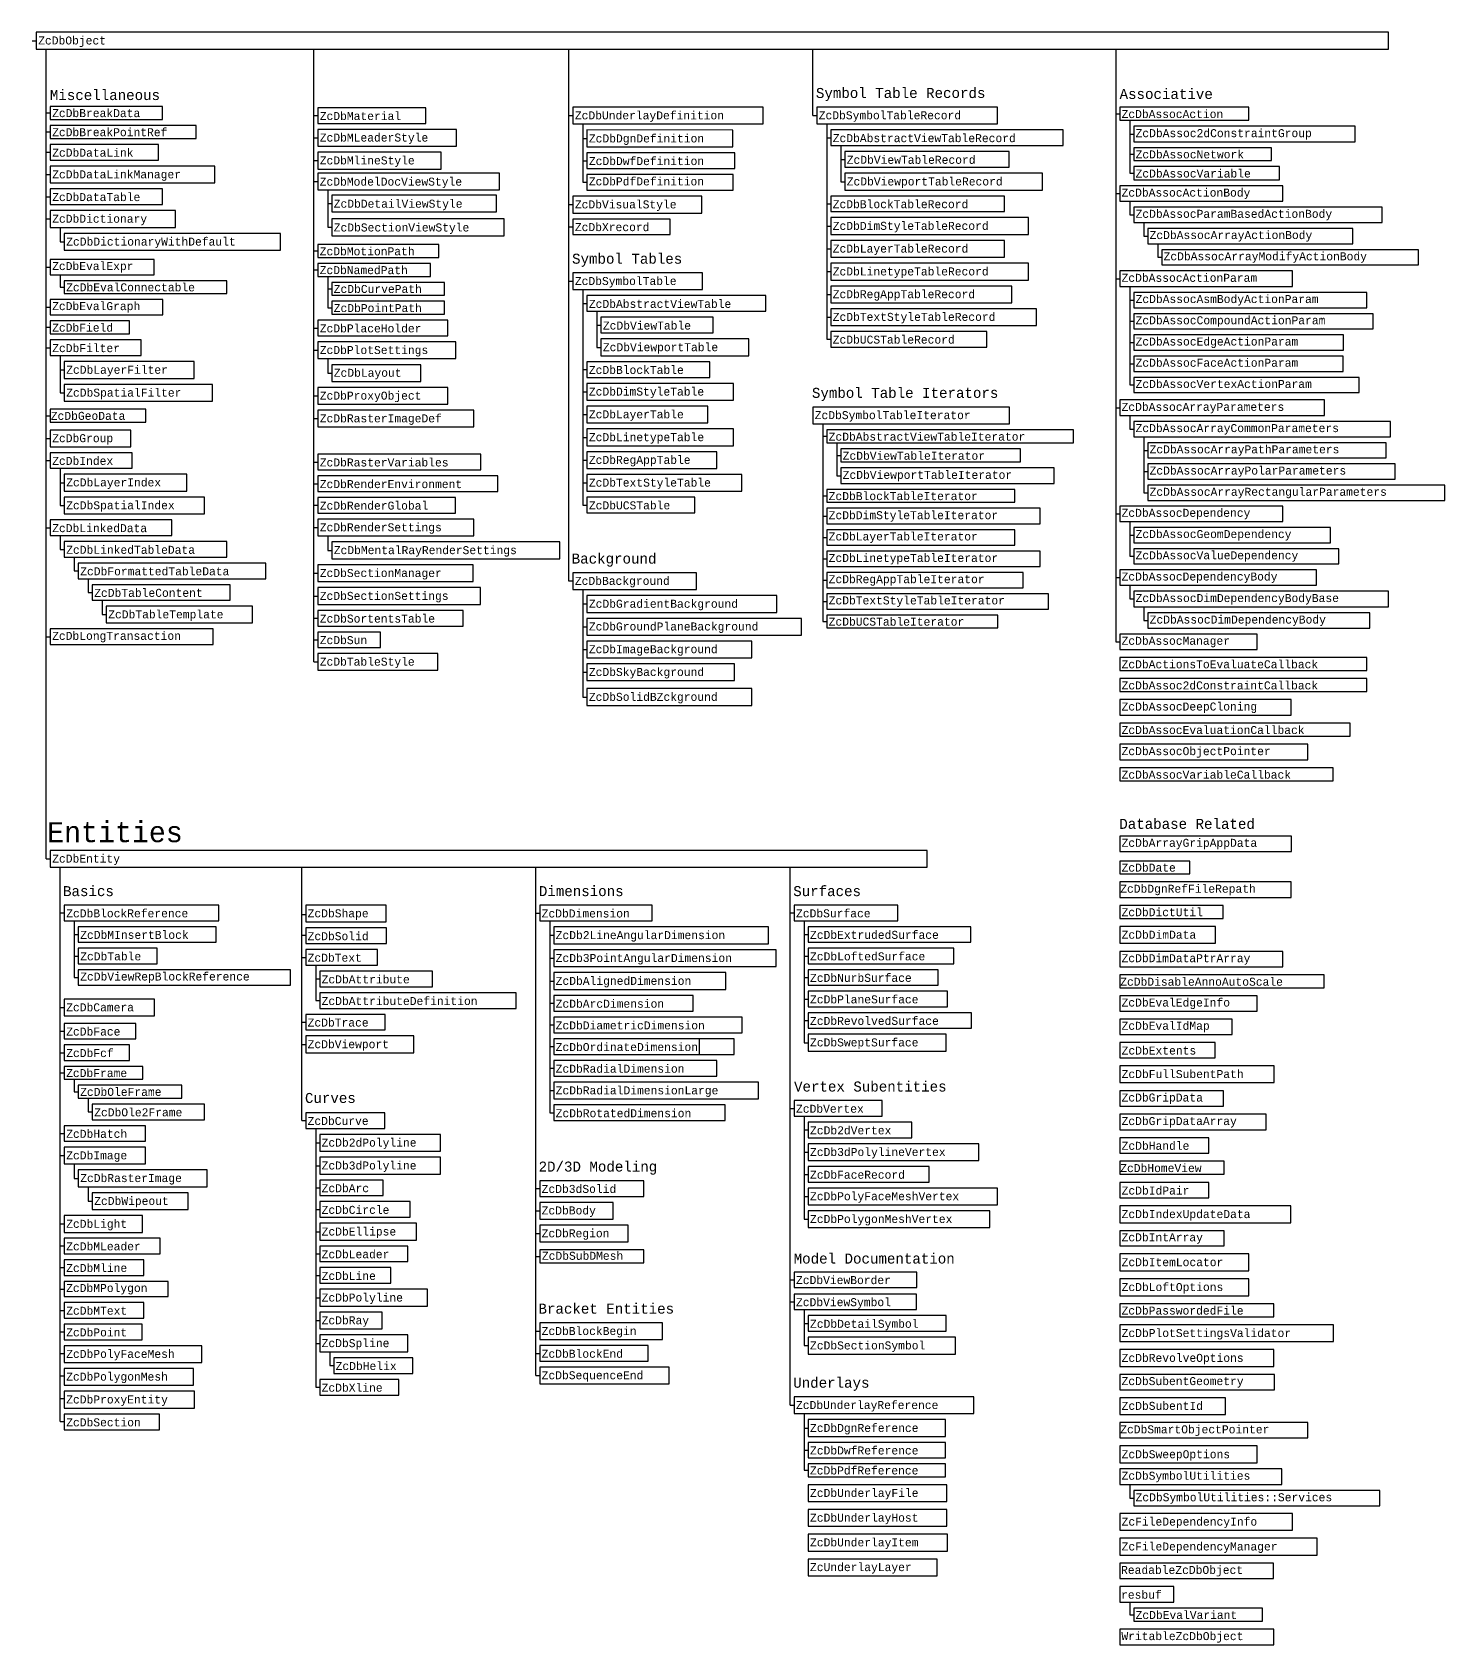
# Model space of a CAD drawing. Header units: millimetres. Extents: x 63 to 561, y 325 to 515.
# Drawn here: x 63.7 to 134.3, y 378.3 to 458.9 of the extents above; entities that cross this region are included whole.
import ezdxf

# ---------------------------------------------------------------- set-up
doc = ezdxf.new("R2010")
doc.units = ezdxf.units.MM
for name, color, linetype in [('Classes Map Frame', 7, 'Continuous'), ('Partial Supported', 2, 'Continuous'), ('Unmanaged classes', 3, 'Continuous'), ('Unmanaged classes with .NET Wrappers', 3, 'Continuous'), ('Unsupported', 252, 'Continuous')]:
    doc.layers.add(name, color=color, linetype=linetype)
doc.styles.add('Categories', font='consola.ttf', dxfattribs={"height": 0.5})
doc.styles.add('Headings', font='consola.ttf', dxfattribs={"height": 1})
doc.styles.get("Standard").update_dxf_attribs({"font": 'consola.ttf'})
doc.styles.add('Unmanaged', font='consola.ttf', dxfattribs={"height": 0.2})

msp = doc.modelspace()

# ---------------------------------------------------------------- linework, layer by layer
at = {"layer": 'Classes Map Frame'}
for p, q in [((63.745, 458.491), (63.945, 458.491)), ((64.445, 417.606), (64.445, 458.07)), ((77.82, 427.446), (77.82, 458.07)), ((90.571, 431.482), (90.571, 458.07)), ((102.759, 454.749), (102.759, 458.07)), ((117.9, 458.07), (117.9, 428.45)), ((64.445, 454.88), (64.645, 454.88)), ((77.82, 454.746), (78.02, 454.746)), ((90.571, 454.749), (90.771, 454.749)), ((102.759, 454.749), (102.959, 454.749)), ((117.9, 454.84), (118.1, 454.84)), ((118.6, 454.512), (118.6, 451.869)), ((64.445, 453.932), (64.645, 453.932)), ((91.271, 454.328), (91.271, 451.414)), ((103.459, 454.332), (103.459, 443.569)), ((118.6, 453.825), (118.8, 453.825)), ((64.445, 452.914), (64.645, 452.914)), ((77.82, 453.637), (78.02, 453.637)), ((91.271, 453.607), (91.471, 453.607)), ((103.459, 453.64), (103.659, 453.64)), ((104.159, 453.249), (104.159, 451.445)), ((77.82, 452.498), (78.02, 452.498)), ((91.271, 452.494), (91.471, 452.494)), ((104.159, 452.558), (104.359, 452.558)), ((118.6, 452.817), (118.8, 452.817)), ((64.445, 451.801), (64.645, 451.801)), ((77.82, 451.456), (78.02, 451.456)), ((91.271, 451.414), (91.471, 451.414)), ((91.271, 451.414), (91.471, 451.414)), ((104.159, 451.445), (104.359, 451.445)), ((118.6, 451.869), (118.8, 451.869)), ((64.445, 450.692), (64.645, 450.692)), ((78.52, 451.035), (78.52, 449.165)), ((117.9, 450.854), (118.1, 450.854)), ((118.6, 450.467), (118.6, 449.786)), ((78.52, 450.353), (78.72, 450.353)), ((90.571, 450.3), (90.771, 450.3)), ((103.459, 450.336), (103.659, 450.336)), ((118.6, 449.786), (118.8, 449.786)), ((64.445, 449.583), (64.645, 449.583)), ((65.145, 449.162), (65.145, 448.441)), ((78.52, 449.165), (78.72, 449.165)), ((90.571, 449.191), (90.771, 449.191)), ((103.459, 449.227), (103.659, 449.227)), ((119.3, 449.406), (119.3, 448.725)), ((65.145, 448.441), (65.345, 448.441)), ((103.459, 448.088), (103.659, 448.088)), ((119.3, 448.725), (119.5, 448.725)), ((120, 448.345), (120, 447.664)), ((77.82, 447.981), (78.02, 447.981)), ((120, 447.664), (120.2, 447.664)), ((64.445, 447.176), (64.645, 447.176)), ((65.145, 446.795), (65.145, 446.175)), ((77.82, 447.033), (78.02, 447.033)), ((78.52, 446.713), (78.52, 445.145)), ((90.571, 446.467), (90.771, 446.467)), ((103.459, 446.949), (103.659, 446.949)), ((117.9, 446.596), (118.1, 446.596)), ((65.145, 446.175), (65.345, 446.175)), ((78.52, 446.093), (78.72, 446.093)), ((91.271, 446.049), (91.271, 435.287)), ((103.459, 445.81), (103.659, 445.81)), ((118.6, 446.208), (118.6, 441.284)), ((64.445, 445.174), (64.645, 445.174)), ((78.52, 445.145), (78.72, 445.145)), ((91.271, 445.358), (91.471, 445.358)), ((91.971, 444.967), (91.971, 443.163)), ((118.6, 445.528), (118.8, 445.528)), ((64.445, 444.166), (64.645, 444.166)), ((77.82, 444.13), (78.02, 444.13)), ((91.971, 444.276), (92.171, 444.276)), ((103.459, 444.674), (103.659, 444.674)), ((118.6, 444.467), (118.8, 444.467)), ((103.459, 443.569), (103.659, 443.569)), ((118.6, 443.406), (118.8, 443.406)), ((64.445, 443.148), (64.645, 443.148)), ((65.145, 442.757), (65.145, 440.893)), ((77.82, 443.021), (78.02, 443.021)), ((78.52, 442.6), (78.52, 441.882)), ((91.971, 443.163), (92.171, 443.163)), ((65.145, 442.035), (65.345, 442.035)), ((78.52, 441.882), (78.72, 441.882)), ((91.271, 442.054), (91.471, 442.054)), ((118.6, 442.345), (118.8, 442.345)), ((65.145, 440.893), (65.345, 440.893)), ((91.271, 440.945), (91.471, 440.945)), ((118.6, 441.284), (118.8, 441.284)), ((77.82, 440.743), (78.02, 440.743)), ((117.9, 440.147), (118.1, 440.147)), ((64.445, 439.751), (64.645, 439.751)), ((77.82, 439.604), (78.02, 439.604)), ((91.271, 439.806), (91.471, 439.806)), ((103.259, 439.346), (103.259, 429.467)), ((118.6, 439.759), (118.6, 439.079)), ((64.445, 438.613), (64.645, 438.613)), ((91.271, 438.667), (91.471, 438.667)), ((103.259, 438.719), (103.459, 438.719)), ((103.959, 438.391), (103.959, 436.749)), ((118.6, 439.079), (118.8, 439.079)), ((119.3, 438.698), (119.3, 435.896)), ((103.959, 437.764), (104.159, 437.764)), ((119.3, 438.018), (119.5, 438.018)), ((64.445, 437.508), (64.645, 437.508)), ((65.145, 437.12), (65.145, 435.263)), ((77.82, 437.434), (78.02, 437.434)), ((91.271, 437.528), (91.471, 437.528)), ((119.3, 436.957), (119.5, 436.957)), ((65.145, 436.402), (65.345, 436.402)), ((77.82, 436.351), (78.02, 436.351)), ((91.271, 436.392), (91.471, 436.392)), ((103.959, 436.749), (104.159, 436.749)), ((65.145, 435.263), (65.345, 435.263)), ((77.82, 435.273), (78.02, 435.273)), ((91.271, 435.287), (91.471, 435.287)), ((103.259, 435.741), (103.459, 435.741)), ((119.3, 435.896), (119.5, 435.896)), ((103.259, 434.733), (103.459, 434.733)), ((117.9, 434.844), (118.1, 434.844)), ((118.6, 434.464), (118.6, 432.722)), ((64.445, 434.151), (64.645, 434.151)), ((65.145, 433.759), (65.145, 433.068)), ((77.82, 434.164), (78.02, 434.164)), ((78.52, 433.742), (78.52, 433.021)), ((103.259, 433.665), (103.459, 433.665)), ((118.6, 433.783), (118.8, 433.783)), ((65.145, 433.068), (65.345, 433.068)), ((78.52, 433.021), (78.72, 433.021)), ((65.845, 432.677), (65.845, 431.989)), ((65.845, 431.989), (66.045, 431.989)), ((103.259, 432.597), (103.459, 432.597)), ((118.6, 432.722), (118.8, 432.722)), ((66.545, 431.602), (66.545, 430.914)), ((77.82, 431.878), (78.02, 431.878)), ((90.771, 431.482), (90.571, 431.482)), ((103.259, 431.529), (103.459, 431.529)), ((117.9, 431.661), (118.1, 431.661)), ((118.6, 431.281), (118.6, 430.593)), ((66.545, 430.914), (66.745, 430.914)), ((67.245, 430.527), (67.245, 429.809)), ((77.82, 430.735), (78.02, 430.735)), ((91.271, 431.064), (91.271, 425.689)), ((91.271, 430.342), (91.471, 430.342)), ((103.259, 430.467), (103.459, 430.467)), ((118.6, 430.593), (118.8, 430.593)), ((67.245, 429.809), (67.445, 429.809)), ((77.82, 429.626), (78.02, 429.626)), ((119.3, 430.205), (119.3, 429.518)), ((119.304, 429.518), (119.504, 429.518)), ((119.304, 429.518), (119.504, 429.518)), ((64.445, 428.703), (64.645, 428.703)), ((91.271, 429.203), (91.471, 429.203)), ((103.259, 429.467), (103.459, 429.467)), ((77.82, 428.551), (78.02, 428.551)), ((91.271, 428.068), (91.471, 428.068)), ((117.9, 428.45), (118.1, 428.45)), ((77.82, 427.446), (78.02, 427.446)), ((91.271, 426.929), (91.471, 426.929)), ((91.271, 425.689), (91.471, 425.689)), ((64.445, 417.606), (64.645, 417.606)), ((65.145, 389.494), (65.145, 417.184)), ((77.212, 404.522), (77.212, 417.184)), ((88.911, 391.784), (88.911, 417.184)), ((101.625, 390.296), (101.625, 417.184)), ((65.145, 414.898), (65.345, 414.898)), ((65.845, 414.511), (65.845, 411.673)), ((77.212, 414.819), (77.412, 414.819)), ((88.911, 414.895), (89.111, 414.895)), ((89.611, 414.504), (89.611, 404.912)), ((101.625, 414.898), (101.825, 414.898)), ((102.325, 414.511), (102.325, 408.417)), ((65.845, 413.823), (66.045, 413.823)), ((77.212, 413.786), (77.412, 413.786)), ((89.611, 413.782), (89.811, 413.782)), ((102.325, 413.823), (102.525, 413.823)), ((65.845, 412.748), (66.045, 412.748)), ((77.212, 412.68), (77.412, 412.68)), ((89.611, 412.639), (89.811, 412.639)), ((102.325, 412.748), (102.525, 412.748)), ((77.912, 412.293), (77.912, 410.519)), ((65.845, 411.673), (66.045, 411.673)), ((77.912, 411.602), (78.112, 411.602)), ((89.611, 411.497), (89.811, 411.497)), ((102.325, 411.673), (102.525, 411.673)), ((65.145, 410.171), (65.345, 410.171)), ((77.912, 410.519), (78.112, 410.519)), ((89.611, 410.384), (89.811, 410.384)), ((102.325, 410.597), (102.525, 410.597)), ((77.212, 409.44), (77.412, 409.44)), ((102.325, 409.522), (102.525, 409.522)), ((65.145, 408.99), (65.345, 408.99)), ((89.611, 409.302), (89.811, 409.302)), ((65.145, 407.915), (65.345, 407.915)), ((77.212, 408.331), (77.412, 408.331)), ((89.611, 408.219), (89.811, 408.219)), ((102.325, 408.417), (102.525, 408.417)), ((89.611, 407.137), (89.811, 407.137)), ((65.145, 406.907), (65.345, 406.907)), ((65.845, 406.587), (65.845, 405.967)), ((65.845, 405.967), (66.045, 405.967)), ((66.545, 405.646), (66.545, 404.956)), ((89.611, 406.024), (89.811, 406.024)), ((66.545, 404.956), (66.745, 404.956)), ((89.611, 404.912), (89.811, 404.912)), ((101.625, 405.133), (101.825, 405.133)), ((102.325, 404.746), (102.325, 399.594)), ((65.145, 403.879), (65.345, 403.879)), ((77.212, 404.522), (77.412, 404.522)), ((77.912, 404.135), (77.912, 391.197)), ((102.325, 404.056), (102.525, 404.056)), ((77.912, 403.413), (78.112, 403.413)), ((102.325, 402.944), (102.525, 402.944)), ((65.145, 402.773), (65.345, 402.773)), ((65.845, 402.355), (65.845, 401.638)), ((77.912, 402.271), (78.112, 402.271)), ((65.845, 401.638), (66.045, 401.638)), ((102.325, 401.835), (102.525, 401.835)), ((66.545, 401.22), (66.545, 400.498)), ((66.545, 400.498), (66.745, 400.498)), ((77.912, 401.162), (78.112, 401.162)), ((88.911, 401.129), (89.111, 401.129)), ((102.325, 400.73), (102.525, 400.73)), ((77.912, 400.083), (78.112, 400.083)), ((88.911, 400.02), (89.111, 400.02)), ((65.145, 399.356), (65.345, 399.356)), ((77.912, 398.97), (78.112, 398.97)), ((102.325, 399.594), (102.525, 399.594)), ((65.145, 398.257), (65.345, 398.257)), ((88.911, 398.881), (89.111, 398.881)), ((77.912, 397.861), (78.112, 397.861)), ((88.911, 397.74), (89.111, 397.74)), ((65.145, 397.179), (65.345, 397.179)), ((77.912, 396.783), (78.112, 396.783)), ((101.625, 396.57), (101.825, 396.57)), ((65.145, 396.107), (65.345, 396.107)), ((77.912, 395.67), (78.112, 395.67)), ((65.145, 395.039), (65.345, 395.039)), ((101.625, 395.466), (101.825, 395.466)), ((102.325, 395.079), (102.325, 393.277)), ((77.912, 394.531), (78.112, 394.531)), ((102.325, 394.388), (102.525, 394.388)), ((65.145, 393.96), (65.345, 393.96)), ((77.912, 393.392), (78.112, 393.392)), ((88.911, 393.998), (89.111, 393.998)), ((102.325, 393.277), (102.525, 393.277)), ((65.145, 392.878), (65.345, 392.878)), ((78.612, 392.97), (78.612, 392.279)), ((88.911, 392.889), (89.111, 392.889)), ((65.145, 391.769), (65.345, 391.769)), ((78.612, 392.279), (78.812, 392.279)), ((88.911, 391.784), (89.111, 391.784)), ((77.912, 391.197), (78.112, 391.197)), ((65.145, 390.633), (65.345, 390.633)), ((101.625, 390.296), (101.825, 390.296)), ((65.145, 389.494), (65.345, 389.494)), ((102.325, 389.879), (102.325, 387.048)), ((102.325, 389.161), (102.525, 389.161)), ((102.325, 388.055), (102.525, 388.055)), ((102.325, 387.048), (102.525, 387.048)), ((102.325, 387.048), (102.525, 387.048)), ((118.6, 386.344), (118.6, 385.656)), ((118.6, 385.656), (118.8, 385.656)), ((118.6, 380.459), (118.6, 379.832)), ((118.6, 379.832), (118.8, 379.832))]:
    msp.add_line(p, q, dxfattribs=at)
for points in [[(63.945, 458.912), (63.945, 458.07), (131.545, 458.07), (131.545, 458.912)], [(64.645, 455.2), (64.645, 454.56), (70.261, 454.56), (70.261, 455.2)], [(78.02, 455.137), (78.02, 454.355), (83.414, 454.355), (83.414, 455.137)], [(90.771, 455.171), (90.771, 454.328), (100.285, 454.328), (100.285, 455.171)], [(102.959, 455.167), (102.959, 454.332), (112, 454.332), (112, 455.167)], [(118.1, 455.167), (118.1, 454.512), (124.556, 454.512), (124.556, 455.167)], [(64.645, 454.26), (64.645, 453.605), (71.943, 453.605), (71.943, 454.26)], [(78.02, 454.055), (78.02, 453.219), (84.945, 453.219), (84.945, 454.055)], [(91.471, 454.028), (91.471, 453.185), (98.769, 453.185), (98.769, 454.026)], [(103.659, 454.032), (103.659, 453.249), (115.282, 453.249), (115.282, 454.032)], [(118.8, 454.212), (118.8, 453.437), (129.878, 453.437), (129.878, 454.212)], [(64.645, 453.305), (64.645, 452.523), (70.06, 452.523), (70.06, 453.305)], [(78.02, 452.919), (78.02, 452.076), (84.188, 452.076), (84.188, 452.919)], [(91.471, 452.885), (91.471, 452.103), (98.868, 452.103), (98.868, 452.885)], [(104.359, 452.949), (104.359, 452.167), (112.571, 452.167), (112.571, 452.949)], [(118.8, 453.137), (118.8, 452.497), (125.697, 452.497), (125.697, 453.137)], [(64.645, 452.223), (64.645, 451.38), (72.872, 451.38), (72.872, 452.223)], [(118.8, 452.197), (118.8, 451.542), (126.083, 451.542), (126.083, 452.197)], [(78.02, 451.877), (78.02, 451.035), (87.101, 451.035), (87.101, 451.877)], [(91.471, 451.803), (91.471, 451.025), (98.775, 451.025), (98.775, 451.803)], [(104.359, 451.867), (104.359, 451.024), (114.242, 451.024), (114.242, 451.867)], [(64.645, 451.08), (64.645, 450.305), (70.253, 450.305), (70.253, 451.08)], [(78.72, 450.774), (78.72, 449.931), (86.945, 449.931), (86.945, 450.774)], [(90.771, 450.721), (90.771, 449.878), (97.219, 449.878), (97.219, 450.721)], [(103.659, 450.724), (103.659, 449.949), (112.346, 449.949), (112.346, 450.724)], [(118.1, 451.242), (118.1, 450.467), (126.259, 450.467), (126.259, 451.242)], [(64.645, 450.005), (64.645, 449.162), (70.901, 449.162), (70.901, 450.005)], [(118.8, 450.167), (118.8, 449.406), (131.221, 449.406), (131.221, 450.167)], [(65.345, 448.862), (65.345, 448.019), (76.15, 448.019), (76.15, 448.862)], [(78.72, 449.587), (78.72, 448.744), (87.328, 448.744), (87.328, 449.587)], [(90.771, 449.578), (90.771, 448.803), (95.627, 448.803), (95.627, 449.578)], [(103.659, 449.649), (103.659, 448.806), (113.542, 448.806), (113.542, 449.649)], [(119.5, 449.106), (119.5, 448.345), (129.76, 448.345), (129.76, 449.106)], [(78.02, 448.308), (78.02, 447.653), (84.064, 447.653), (84.064, 448.308)], [(103.659, 448.506), (103.659, 447.671), (112.346, 447.671), (112.346, 448.506)], [(120.2, 448.045), (120.2, 447.284), (133.041, 447.284), (133.041, 448.045)], [(64.645, 447.556), (64.645, 446.795), (69.842, 446.795), (69.842, 447.556)], [(78.02, 447.353), (78.02, 446.713), (83.644, 446.713), (83.644, 447.353)], [(103.659, 447.371), (103.659, 446.528), (113.542, 446.528), (113.542, 447.371)], [(65.345, 446.495), (65.345, 445.855), (73.468, 445.855), (73.468, 446.495)], [(90.771, 446.885), (90.771, 446.049), (97.24, 446.049), (97.24, 446.885)], [(118.1, 446.984), (118.1, 446.208), (126.74, 446.208), (126.74, 446.984)], [(78.72, 446.413), (78.72, 445.773), (84.344, 445.773), (84.344, 446.413)], [(91.471, 445.749), (91.471, 444.967), (100.416, 444.967), (100.416, 445.749)], [(103.659, 446.228), (103.659, 445.392), (112.712, 445.392), (112.712, 446.228)], [(118.8, 445.908), (118.8, 445.147), (130.448, 445.147), (130.448, 445.908)], [(64.645, 445.555), (64.645, 444.794), (70.268, 444.794), (70.268, 445.555)], [(78.72, 445.473), (78.72, 444.818), (84.344, 444.818), (84.344, 445.473)], [(103.659, 445.092), (103.659, 444.257), (113.951, 444.257), (113.951, 445.092)], [(118.8, 444.847), (118.8, 444.086), (130.775, 444.086), (130.775, 444.847)], [(64.645, 444.494), (64.645, 443.839), (68.609, 443.839), (68.609, 444.494)], [(78.02, 444.518), (78.02, 443.743), (84.52, 443.743), (84.52, 444.518)], [(92.171, 444.667), (92.171, 443.885), (97.779, 443.885), (97.779, 444.667)], [(64.645, 443.539), (64.645, 442.757), (69.194, 442.757), (69.194, 443.539)], [(78.02, 443.443), (78.02, 442.6), (84.926, 442.6), (84.926, 443.443)], [(92.171, 443.585), (92.171, 442.742), (99.556, 442.742), (99.556, 443.585)], [(103.659, 443.957), (103.659, 443.182), (111.453, 443.182), (111.453, 443.957)], [(118.8, 443.786), (118.8, 443.025), (129.291, 443.025), (129.291, 443.786)], [(65.345, 442.457), (65.345, 441.614), (71.841, 441.614), (71.841, 442.457)], [(91.471, 442.442), (91.471, 441.667), (97.616, 441.667), (97.616, 442.442)], [(118.8, 442.725), (118.8, 441.964), (129.268, 441.964), (129.268, 442.725)], [(78.72, 442.3), (78.72, 441.464), (83.175, 441.464), (83.175, 442.3)], [(118.8, 441.664), (118.8, 440.903), (130.064, 440.903), (130.064, 441.664)], [(65.345, 441.314), (65.345, 440.471), (72.754, 440.471), (72.754, 441.314)], [(78.02, 441.164), (78.02, 440.322), (84.52, 440.322), (84.52, 441.164)], [(91.471, 441.367), (91.471, 440.524), (98.805, 440.524), (98.805, 441.367)], [(64.645, 440.071), (64.645, 439.431), (69.42, 439.431), (69.42, 440.071)], [(78.02, 440.022), (78.02, 439.186), (85.811, 439.186), (85.811, 440.022)], [(91.471, 440.224), (91.471, 439.388), (97.518, 439.388), (97.518, 440.224)], [(102.759, 440.182), (102.759, 439.346), (112.585, 439.346), (112.585, 440.182)], [(118.1, 440.535), (118.1, 439.759), (128.346, 439.759), (128.346, 440.535)], [(118.8, 439.459), (118.8, 438.698), (131.631, 438.698), (131.631, 439.459)], [(64.645, 439.031), (64.645, 438.195), (68.677, 438.195), (68.677, 439.031)], [(91.471, 439.088), (91.471, 438.246), (98.805, 438.246), (98.805, 439.088)], [(103.459, 439.046), (103.459, 438.391), (115.799, 438.391), (115.799, 439.046)], [(119.5, 438.398), (119.5, 437.637), (131.424, 437.637), (131.424, 438.398)], [(64.645, 437.895), (64.645, 437.12), (68.747, 437.12), (68.747, 437.895)], [(78.02, 437.825), (78.02, 437.043), (86.161, 437.043), (86.161, 437.825)], [(91.471, 437.946), (91.471, 437.11), (97.958, 437.11), (97.958, 437.946)], [(104.159, 438.091), (104.159, 437.437), (113.138, 437.437), (113.138, 438.091)], [(65.345, 436.82), (65.345, 435.985), (71.465, 435.985), (71.465, 436.82)], [(91.471, 436.81), (91.471, 435.974), (99.212, 435.974), (99.212, 436.81)], [(104.159, 437.137), (104.159, 436.361), (114.819, 436.361), (114.819, 437.137)], [(119.5, 437.337), (119.5, 436.576), (131.868, 436.576), (131.868, 437.337)], [(78.02, 436.743), (78.02, 435.96), (87.016, 435.96), (87.016, 436.743)], [(103.459, 436.061), (103.459, 435.421), (112.858, 435.421), (112.858, 436.061)], [(119.5, 436.276), (119.5, 435.515), (134.35, 435.515), (134.35, 436.276)], [(65.345, 435.685), (65.345, 434.842), (72.355, 434.842), (72.355, 435.685)], [(78.02, 435.66), (78.02, 434.885), (84.894, 434.885), (84.894, 435.66)], [(91.471, 435.674), (91.471, 434.899), (96.869, 434.899), (96.869, 435.674)], [(118.1, 435.225), (118.1, 434.464), (126.259, 434.464), (126.259, 435.225)], [(64.645, 434.542), (64.645, 433.759), (70.714, 433.759), (70.714, 434.542)], [(78.02, 434.585), (78.02, 433.742), (85.825, 433.742), (85.825, 434.585)], [(103.459, 435.121), (103.459, 434.345), (114.119, 434.345), (114.119, 435.121)], [(103.459, 434.045), (103.459, 433.284), (112.858, 433.284), (112.858, 434.045)], [(118.8, 434.164), (118.8, 433.403), (128.64, 433.403), (128.64, 434.164)], [(65.345, 433.459), (65.345, 432.677), (73.474, 432.677), (73.474, 433.459)], [(78.72, 433.442), (78.72, 432.6), (90.122, 432.6), (90.122, 433.442)], [(103.459, 432.984), (103.459, 432.209), (114.119, 432.209), (114.119, 432.984)], [(118.8, 433.103), (118.8, 432.342), (129.06, 432.342), (129.06, 433.103)], [(66.045, 432.377), (66.045, 431.602), (75.413, 431.602), (75.413, 432.377)], [(78.02, 432.3), (78.02, 431.457), (85.788, 431.457), (85.788, 432.3)], [(118.1, 432.042), (118.1, 431.281), (127.94, 431.281), (127.94, 432.042)], [(66.745, 431.302), (66.745, 430.527), (73.639, 430.527), (73.639, 431.302)], [(78.02, 431.157), (78.02, 430.314), (86.15, 430.314), (86.15, 431.157)], [(90.771, 431.899), (90.771, 431.064), (96.949, 431.064), (96.949, 431.899)], [(103.459, 431.909), (103.459, 431.148), (113.278, 431.148), (113.278, 431.909)], [(91.471, 430.764), (91.471, 429.921), (100.956, 429.921), (100.956, 430.764)], [(103.459, 430.848), (103.459, 430.087), (114.539, 430.087), (114.539, 430.848)], [(118.8, 430.981), (118.8, 430.205), (131.545, 430.205), (131.545, 430.981)], [(67.445, 430.227), (67.445, 429.391), (74.756, 429.391), (74.756, 430.227)], [(78.02, 430.014), (78.02, 429.239), (85.283, 429.239), (85.283, 430.014)], [(91.471, 429.621), (91.471, 428.785), (102.194, 428.785), (102.194, 429.621)], [(103.459, 429.787), (103.459, 429.147), (112.018, 429.147), (112.018, 429.787)], [(119.504, 429.905), (119.504, 429.13), (130.604, 429.13), (130.604, 429.905)], [(119.504, 429.905), (119.504, 429.13), (130.604, 429.13), (130.604, 429.905)], [(64.645, 429.091), (64.645, 428.316), (72.782, 428.316), (72.782, 429.091)], [(78.02, 428.939), (78.02, 428.164), (81.155, 428.164), (81.155, 428.939)], [(118.1, 428.83), (118.1, 428.069), (124.978, 428.069), (124.978, 428.83)], [(91.471, 428.485), (91.471, 427.65), (99.718, 427.65), (99.718, 428.485)], [(78.02, 427.864), (78.02, 427.028), (84.013, 427.028), (84.013, 427.864)], [(91.471, 427.346), (91.471, 426.511), (98.855, 426.511), (98.855, 427.346)], [(118.1, 427.669), (118.1, 427.014), (130.459, 427.014), (130.459, 427.669)], [(118.1, 426.614), (118.1, 425.96), (130.459, 425.96), (130.459, 426.614)], [(91.471, 426.111), (91.471, 425.268), (99.718, 425.268), (99.718, 426.111)], [(118.1, 425.56), (118.1, 424.784), (126.671, 424.784), (126.671, 425.56)], [(118.1, 424.384), (118.1, 423.73), (129.619, 423.73), (129.619, 424.384)], [(118.1, 423.33), (118.1, 422.554), (127.499, 422.554), (127.499, 423.33)], [(118.1, 423.33), (118.1, 422.554), (127.499, 422.554), (127.499, 423.33)], [(118.1, 422.154), (118.1, 421.499), (128.779, 421.499), (128.779, 422.154)], [(118.1, 418.734), (118.1, 417.967), (126.682, 417.967), (126.682, 418.734)], [(64.645, 418.027), (64.645, 417.184), (108.482, 417.184), (108.482, 418.027)], [(118.1, 417.495), (118.1, 416.855), (121.601, 416.855), (121.601, 417.495)], [(118.1, 416.455), (118.1, 415.679), (126.665, 415.679), (126.665, 416.455)], [(65.345, 415.286), (65.345, 414.511), (73.066, 414.511), (73.066, 415.286)], [(77.412, 415.286), (77.412, 414.45), (81.437, 414.45), (81.437, 415.286)], [(89.111, 415.286), (89.111, 414.504), (94.726, 414.504), (94.726, 415.286)], [(101.825, 415.286), (101.825, 414.511), (107.013, 414.511), (107.013, 415.286)], [(118.1, 415.279), (118.1, 414.625), (123.273, 414.625), (123.273, 415.279)], [(66.045, 414.211), (66.045, 413.436), (72.93, 413.436), (72.93, 414.211)], [(89.811, 414.204), (89.811, 413.361), (100.553, 413.361), (100.553, 414.204)], [(102.525, 414.211), (102.525, 413.436), (110.662, 413.436), (110.662, 414.211)], [(118.1, 414.225), (118.1, 413.382), (122.895, 413.382), (122.895, 414.225)], [(77.412, 414.15), (77.412, 413.368), (81.458, 413.368), (81.458, 414.15)], [(66.045, 413.136), (66.045, 412.36), (69.989, 412.36), (69.989, 413.136)], [(77.412, 413.068), (77.412, 412.293), (81.007, 412.293), (81.007, 413.068)], [(89.811, 413.061), (89.811, 412.218), (100.927, 412.218), (100.927, 413.061)], [(102.525, 413.136), (102.525, 412.36), (109.816, 412.36), (109.816, 413.136)], [(118.1, 412.982), (118.1, 412.207), (126.259, 412.207), (126.259, 412.982)], [(66.045, 412.06), (66.045, 411.285), (76.661, 411.285), (76.661, 412.06)], [(78.112, 411.993), (78.112, 411.21), (83.756, 411.21), (83.756, 411.993)], [(89.811, 411.918), (89.811, 411.075), (98.417, 411.075), (98.417, 411.918)], [(102.525, 412.06), (102.525, 411.285), (109.027, 411.285), (109.027, 412.06)], [(118.1, 411.807), (118.1, 411.152), (128.324, 411.152), (128.324, 411.807)], [(102.525, 410.985), (102.525, 410.21), (109.488, 410.21), (109.488, 410.985)], [(65.345, 410.589), (65.345, 409.754), (69.853, 409.754), (69.853, 410.589)], [(78.112, 410.91), (78.112, 410.128), (87.935, 410.128), (87.935, 410.91)], [(89.811, 410.775), (89.811, 409.993), (96.779, 409.993), (96.779, 410.775)], [(118.1, 410.752), (118.1, 409.991), (124.967, 409.991), (124.967, 410.752)], [(65.345, 409.378), (65.345, 408.602), (68.925, 408.602), (68.925, 409.378)], [(77.412, 409.828), (77.412, 409.053), (81.39, 409.053), (81.39, 409.828)], [(89.811, 409.693), (89.811, 408.911), (99.225, 408.911), (99.225, 409.693)], [(102.525, 409.91), (102.525, 409.135), (110.69, 409.135), (110.69, 409.91)], [(118.1, 409.591), (118.1, 408.83), (123.716, 408.83), (123.716, 409.591)], [(77.412, 408.753), (77.412, 407.91), (82.812, 407.91), (82.812, 408.753)], [(89.811, 408.611), (89.811, 407.828), (98.836, 407.828), (98.836, 408.611)], [(89.811, 408.611), (89.811, 407.828), (97.106, 407.828), (97.106, 408.611)], [(102.525, 408.835), (102.525, 407.999), (109.42, 407.999), (109.42, 408.835)], [(65.345, 408.302), (65.345, 407.527), (68.609, 407.527), (68.609, 408.302)], [(118.1, 408.43), (118.1, 407.655), (122.87, 407.655), (122.87, 408.43)], [(65.345, 407.227), (65.345, 406.587), (69.266, 406.587), (69.266, 407.227)], [(89.811, 407.528), (89.811, 406.746), (97.962, 406.746), (97.962, 407.528)], [(118.1, 407.255), (118.1, 406.419), (125.818, 406.419), (125.818, 407.255)], [(66.045, 406.287), (66.045, 405.646), (71.227, 405.646), (71.227, 406.287)], [(89.811, 406.446), (89.811, 405.603), (100.052, 405.603), (100.052, 406.446)], [(66.745, 405.346), (66.745, 404.566), (72.353, 404.566), (72.353, 405.346)], [(101.825, 405.521), (101.825, 404.746), (106.228, 404.746), (106.228, 405.521)], [(118.1, 406.019), (118.1, 405.244), (123.295, 405.244), (123.295, 406.019)], [(77.412, 404.91), (77.412, 404.135), (81.376, 404.135), (81.376, 404.91)], [(89.811, 405.303), (89.811, 404.521), (98.383, 404.521), (98.383, 405.303)], [(118.1, 404.844), (118.1, 404.068), (125.419, 404.068), (125.419, 404.844)], [(65.345, 404.266), (65.345, 403.491), (69.41, 403.491), (69.41, 404.266)], [(78.112, 403.835), (78.112, 402.992), (84.159, 402.992), (84.159, 403.835)], [(102.525, 404.446), (102.525, 403.665), (107.706, 403.665), (107.706, 404.446)], [(65.345, 403.191), (65.345, 402.355), (69.399, 402.355), (69.399, 403.191)], [(102.525, 403.365), (102.525, 402.523), (111.052, 402.523), (111.052, 403.365)], [(118.1, 403.668), (118.1, 402.893), (122.554, 402.893), (122.554, 403.668)], [(78.112, 402.692), (78.112, 401.849), (84.159, 401.849), (84.159, 402.692)], [(102.525, 402.223), (102.525, 401.447), (108.578, 401.447), (108.578, 402.223)], [(118.1, 402.493), (118.1, 401.838), (123.317, 401.838), (123.317, 402.493)], [(66.045, 402.055), (66.045, 401.22), (72.489, 401.22), (72.489, 402.055)], [(78.112, 401.549), (78.112, 400.774), (81.282, 400.774), (81.282, 401.549)], [(89.111, 401.521), (89.111, 400.738), (94.32, 400.738), (94.32, 401.521)], [(118.1, 401.438), (118.1, 400.656), (122.562, 400.656), (122.562, 401.438)], [(66.745, 400.92), (66.745, 400.077), (71.545, 400.077), (71.545, 400.92)], [(102.525, 401.147), (102.525, 400.312), (111.995, 400.312), (111.995, 401.147)], [(65.345, 399.777), (65.345, 398.934), (69.264, 398.934), (69.264, 399.777)], [(78.112, 400.474), (78.112, 399.692), (82.639, 399.692), (82.639, 400.474)], [(89.111, 400.438), (89.111, 399.603), (92.785, 399.603), (92.785, 400.438)], [(102.525, 400.012), (102.525, 399.176), (111.602, 399.176), (111.602, 400.012)], [(118.1, 400.256), (118.1, 399.42), (126.656, 399.42), (126.656, 400.256)], [(78.112, 399.392), (78.112, 398.549), (82.951, 398.549), (82.951, 399.392)], [(89.111, 399.303), (89.111, 398.46), (93.534, 398.46), (93.534, 399.303)], [(118.1, 399.02), (118.1, 398.259), (123.318, 398.259), (123.318, 399.02)], [(65.345, 398.645), (65.345, 397.87), (70.137, 397.87), (70.137, 398.645)], [(78.112, 398.249), (78.112, 397.474), (82.526, 397.474), (82.526, 398.249)], [(65.345, 397.57), (65.345, 396.787), (69.316, 396.787), (69.316, 397.57)], [(89.111, 398.06), (89.111, 397.42), (94.314, 397.42), (94.314, 398.06)], [(118.1, 397.859), (118.1, 397.017), (124.553, 397.017), (124.553, 397.859)], [(65.345, 396.487), (65.345, 395.726), (70.541, 395.726), (70.541, 396.487)], [(78.112, 397.174), (78.112, 396.391), (81.677, 396.391), (81.677, 397.174)], [(101.825, 396.957), (101.825, 396.182), (107.968, 396.182), (107.968, 396.957)], [(118.1, 396.617), (118.1, 395.774), (124.553, 395.774), (124.553, 396.617)], [(78.112, 396.091), (78.112, 395.249), (83.51, 395.249), (83.51, 396.091)], [(101.825, 395.854), (101.825, 395.079), (107.938, 395.079), (107.938, 395.854)], [(65.345, 395.426), (65.345, 394.651), (69.318, 394.651), (69.318, 395.426)], [(78.112, 394.949), (78.112, 394.113), (81.239, 394.113), (81.239, 394.949)], [(118.1, 395.374), (118.1, 394.719), (125.803, 394.719), (125.803, 395.374)], [(65.345, 394.351), (65.345, 393.569), (69.246, 393.569), (69.246, 394.351)], [(89.111, 394.42), (89.111, 393.577), (95.246, 393.577), (95.246, 394.42)], [(102.525, 394.779), (102.525, 393.998), (109.425, 393.998), (109.425, 394.779)], [(118.1, 394.319), (118.1, 393.476), (128.792, 393.476), (128.792, 394.319)], [(65.345, 393.269), (65.345, 392.433), (72.224, 392.433), (72.224, 393.269)], [(78.112, 393.813), (78.112, 392.97), (82.526, 392.97), (82.526, 393.813)], [(89.111, 393.277), (89.111, 392.502), (94.53, 392.502), (94.53, 393.277)], [(102.525, 393.698), (102.525, 392.856), (109.887, 392.856), (109.887, 393.698)], [(78.812, 392.67), (78.812, 391.888), (82.774, 391.888), (82.774, 392.67)], [(118.1, 393.076), (118.1, 392.234), (125.806, 392.234), (125.806, 393.076)], [(65.345, 392.133), (65.345, 391.298), (71.799, 391.298), (71.799, 392.133)], [(89.111, 392.202), (89.111, 391.366), (95.578, 391.366), (95.578, 392.202)], [(118.1, 391.834), (118.1, 391.073), (125.839, 391.073), (125.839, 391.834)], [(65.345, 390.998), (65.345, 390.155), (71.849, 390.155), (71.849, 390.998)], [(78.112, 391.588), (78.112, 390.806), (82.064, 390.806), (82.064, 391.588)], [(101.825, 390.714), (101.825, 389.879), (110.808, 389.879), (110.808, 390.714)], [(118.1, 390.673), (118.1, 389.837), (123.391, 389.837), (123.391, 390.673)], [(65.345, 389.855), (65.345, 389.073), (70.113, 389.073), (70.113, 389.855)], [(102.525, 389.579), (102.525, 388.743), (109.396, 388.743), (109.396, 389.579)], [(118.1, 389.437), (118.1, 388.662), (127.499, 388.662), (127.499, 389.437)], [(102.525, 388.443), (102.525, 387.668), (109.396, 387.668), (109.396, 388.443)], [(118.1, 388.262), (118.1, 387.419), (124.977, 387.419), (124.977, 388.262)], [(102.525, 387.368), (102.525, 386.727), (109.388, 386.727), (109.388, 387.368)], [(102.525, 387.368), (102.525, 386.727), (109.388, 386.727), (109.388, 387.368)], [(118.1, 387.119), (118.1, 386.344), (126.207, 386.344), (126.207, 387.119)], [(102.525, 386.327), (102.525, 385.485), (109.461, 385.485), (109.461, 386.327)], [(118.8, 386.044), (118.8, 385.268), (131.108, 385.268), (131.108, 386.044)], [(102.525, 385.085), (102.525, 384.249), (109.463, 384.249), (109.463, 385.085)], [(118.1, 384.895), (118.1, 384.053), (126.742, 384.053), (126.742, 384.895)], [(102.525, 383.849), (102.525, 383.014), (109.486, 383.014), (109.486, 383.849)], [(118.1, 383.653), (118.1, 382.81), (127.973, 382.81), (127.973, 383.653)], [(102.525, 382.614), (102.525, 381.778), (108.981, 381.778), (108.981, 382.614)], [(118.1, 382.41), (118.1, 381.635), (125.783, 381.635), (125.783, 382.41)], [(118.1, 381.235), (118.1, 380.459), (120.809, 380.459), (120.809, 381.235)], [(118.8, 380.159), (118.8, 379.505), (125.247, 379.505), (125.247, 380.159)], [(118.1, 379.105), (118.1, 378.329), (125.8, 378.329), (125.8, 379.105)]]:
    msp.add_lwpolyline(points, close=True, dxfattribs=at)

# ---------------------------------------------------------------- texts
at = {"layer": 'Classes Map Frame', "color": 1, "style": 'Categories'}
for s, p in [('Symbol Table Records', (102.917, 455.627)), ('Associative', (118.096, 455.578)), ('Miscellaneous', (64.626, 455.524)), ('Symbol Tables', (90.728, 447.344)), ('Symbol Table Iterators', (102.717, 440.641)), ('Background', (90.71, 432.359)), ('Database Related', (118.081, 419.103)), ('Basics', (65.284, 415.741)), ('Dimensions', (89.069, 415.741)), ('Surfaces', (101.782, 415.741)), ('Vertex Subentities', (101.823, 405.976)), ('Curves', (77.376, 405.404)), ('2D/3D Modeling', (89.054, 401.976)), ('Model Documentation', (101.806, 397.379)), ('Bracket Entities', (89.05, 394.875)), ('Underlays', (101.783, 391.174))]:
    msp.add_text(s, height=0.5, dxfattribs=at).set_placement(p)
at = {"layer": 'Classes Map Frame', "style": 'Headings'}
msp.add_text('Entities', height=1, dxfattribs=at).set_placement((64.491, 418.437))
at = {"layer": 'Partial Supported', "style": 'Unmanaged'}
for s, p in [('ZcDbBreakData', (64.739, 454.671)), ('ZcDbUnderlayDefinition', (90.868, 454.559)), ('ZcDbSymbolTableRecord', (103.057, 454.563)), ('ZcDbBreakPointRef', (64.739, 453.716)), ('ZcDbAbstractViewTableRecord', (103.757, 453.42)), ('ZcDbDataLink', (64.742, 452.693)), ('ZcDbViewTableRecord', (104.457, 452.337)), ('ZcDbSectionManager', (78.117, 431.688)), ('ZcDbSectionSettings', (78.117, 430.545)), ('ZcDbTableTemplate', (67.542, 429.622)), ('ZcDbSortentsTable', (78.117, 429.41)), ('ZcDbTableStyle', (78.117, 427.259)), ('ZcDbSkyBackground', (91.568, 426.742)), ('ZcDbLight', (65.442, 399.165)), ('ZcDbMLeader', (65.442, 398.041)), ('ZcDbSubDMesh', (89.219, 397.567)), ('ZcDbMPolygon', (65.439, 395.958)), ('ZcDbSweepOptions', (118.197, 387.65))]:
    msp.add_text(s, height=0.4, dxfattribs=at).set_placement(p)
at = {"layer": 'Unmanaged classes', "style": 'Unmanaged'}
for s, p in [('ZcDbDgnDefinition', (91.568, 453.406)), ('ZcDbDwfDefinition', (91.568, 452.274)), ('ZcDbEvalExpr', (64.739, 447.027)), ('ZcDbEvalConnectable', (65.439, 445.966)), ('ZcDbEvalGraph', (64.739, 445.026)), ('ZcDbField', (64.739, 443.95)), ('ZcDbAbstractViewTableIterator', (103.554, 438.503)), ('ZcDbViewTableIterator', (104.254, 437.548)), ('ZcDbViewportTableIterator', (104.254, 436.593)), ('ZcDbBlockTableIterator', (103.554, 435.532)), ('ZcDbDimStyleTableIterator', (103.554, 434.577)), ('ZcDbLayerTableIterator', (103.554, 433.516)), ('ZcDbLinetypeTableIterator', (103.554, 432.441)), ('ZcDbRegAppTableIterator', (103.554, 431.38)), ('ZcDbTextStyleTableIterator', (103.554, 430.319)), ('ZcDbUCSTableIterator', (103.554, 429.258)), ('ZcDbLongTransaction', (64.739, 428.548)), ('ZcDbDate', (118.194, 416.966)), ('ZcDbDictUtil', (118.194, 414.736)), ('ZcDbDimDataPtrArray', (118.194, 412.439)), ('ZcDbEvalEdgeInfo', (118.194, 410.223)), ('ZcDbFrame', (65.439, 406.698)), ('ZcDbOleFrame', (66.139, 405.758)), ('ZcDbGripData', (118.194, 405.476)), ('ZcDbGripDataArray', (118.194, 404.3)), ('ZcDbIntArray', (118.194, 398.491)), ('ZcDbDgnReference', (102.622, 388.964)), ('ZcDbSymbolUtilities', (118.194, 386.576)), ('ZcDbUnderlayFile', (102.622, 385.716)), ('ZcDbSymbolUtilities::Services', (118.894, 385.5)), ('ZcDbUnderlayHost', (102.622, 384.48)), ('ZcDbUnderlayItem', (102.622, 383.245)), ('ZcUnderlayLayer', (102.622, 382.009)), ('ZcDbEvalVariant', (118.894, 379.616))]:
    msp.add_text(s, height=0.4, dxfattribs=at).set_placement(p)
at = {"layer": 'Unmanaged classes with .NET Wrappers', "style": 'Unmanaged'}
for s, p in [('ZcDbObject', (64.042, 458.301)), ('ZcDbMaterial', (78.117, 454.525)), ('ZcDbMLeaderStyle', (78.117, 453.45)), ('ZcDbMlineStyle', (78.117, 452.307)), ('ZcDbPdfDefinition', (91.565, 451.259)), ('ZcDbViewportTableRecord', (104.457, 451.255)), ('ZcDbDataTable', (64.742, 450.475)), ('ZcDbVisualStyle', (90.868, 450.109)), ('ZcDbBlockTableRecord', (103.757, 450.12)), ('ZcDbDictionary', (64.742, 449.393)), ('ZcDbXrecord', (90.868, 448.974)), ('ZcDbDimStyleTableRecord', (103.757, 449.037)), ('ZcDbDictionaryWithDefault', (65.442, 448.25)), ('ZcDbLayerTableRecord', (103.757, 447.902)), ('ZcDbSymbolTable', (90.868, 446.28)), ('ZcDbLinetypeTableRecord', (103.757, 446.759)), ('ZcDbRegAppTableRecord', (103.757, 445.623)), ('ZcDbAbstractViewTable', (91.568, 445.138)), ('ZcDbTextStyleTableRecord', (103.757, 444.488)), ('ZcDbPlaceHolder', (78.117, 443.913)), ('ZcDbViewTable', (92.268, 444.055)), ('ZcDbFilter', (64.742, 442.927)), ('ZcDbPlotSettings', (78.117, 442.831)), ('ZcDbViewportTable', (92.268, 442.973)), ('ZcDbUCSTableRecord', (103.757, 443.352)), ('ZcDbLayerFilter', (65.442, 441.845)), ('ZcDbLayout', (78.817, 441.695)), ('ZcDbBlockTable', (91.568, 441.837)), ('ZcDbSpatialFilter', (65.442, 440.702)), ('ZcDbProxyObject', (78.117, 440.553)), ('ZcDbDimStyleTable', (91.568, 440.755)), ('ZcDbLayerTable', (91.568, 439.619)), ('ZcDbSymbolTableIterator', (102.857, 439.577)), ('ZcDbRasterImageDef', (78.117, 439.417)), ('ZcDbGroup', (64.742, 438.426)), ('ZcDbLinetypeTable', (91.568, 438.477)), ('ZcDbIndex', (64.742, 437.291)), ('ZcDbRasterVariables', (78.117, 437.213)), ('ZcDbRegAppTable', (91.568, 437.341)), ('ZcDbLayerIndex', (65.442, 436.216)), ('ZcDbTextStyleTable', (91.568, 436.206)), ('ZcDbSpatialIndex', (65.442, 435.073)), ('ZcDbUCSTable', (91.568, 435.07)), ('ZcDbLinkedData', (64.742, 433.93)), ('ZcDbLinkedTableData', (65.442, 432.848)), ('ZcDbFormattedTableData', (66.142, 431.773)), ('ZcDbTableContent', (66.842, 430.697)), ('ZcDbBackground', (90.868, 431.295)), ('ZcDbSun', (78.117, 428.334)), ('ZcDbEntity', (64.742, 417.415)), ('ZcDbBlockReference', (65.442, 414.681)), ('ZcDbShape', (77.509, 414.681)), ('ZcDbDimension', (89.208, 414.674)), ('ZcDbSurface', (101.922, 414.681)), ('ZcDbMInsertBlock', (66.142, 413.606)), ('ZcDbSolid', (77.509, 413.539)), ('ZcDb2LineAngularDimension', (89.908, 413.592)), ('ZcDbExtrudedSurface', (102.622, 413.606)), ('ZcDbDimData', (118.197, 413.613)), ('ZcDbTable', (66.142, 412.531)), ('ZcDbText', (77.509, 412.463)), ('ZcDb3PointAngularDimension', (89.908, 412.449)), ('ZcDbLoftedSurface', (102.622, 412.531)), ('ZcDbAttribute', (78.209, 411.381)), ('ZcDbAlignedDimension', (89.908, 411.306)), ('ZcDbAttributeDefinition', (78.209, 410.299)), ('ZcDbArcDimension', (89.908, 410.164)), ('ZcDbPlaneSurface', (102.622, 410.381)), ('ZcDbTrace', (77.509, 409.223)), ('ZcDbDiametricDimension', (89.908, 409.081)), ('ZcDbRevolvedSurface', (102.622, 409.305)), ('ZcDbFace', (65.442, 408.773)), ('ZcDbViewport', (77.509, 408.141)), ('ZcDbSweptSurface', (102.622, 408.23)), ('ZcDbFcf', (65.442, 407.698)), ('ZcDbOrdinateDimension', (89.908, 407.999)), ('ZcDbExtents', (118.197, 407.825)), ('ZcDbRadialDimension', (89.908, 406.916)), ('ZcDbFullSubentPath', (118.197, 406.65)), ('ZcDbRadialDimensionLarge', (89.908, 405.834)), ('ZcDbVertex', (101.922, 404.916)), ('ZcDbOle2Frame', (66.842, 404.737)), ('ZcDbCurve', (77.509, 404.306)), ('ZcDbRotatedDimension', (89.908, 404.691)), ('ZcDbHatch', (65.442, 403.662)), ('ZcDb2dVertex', (102.622, 403.836)), ('ZcDbImage', (65.442, 402.586)), ('ZcDb2dPolyline', (78.209, 403.223)), ('ZcDb3dPolylineVertex', (102.622, 402.754)), ('ZcDbHandle', (118.197, 403.064)), ('ZcDb3dPolyline', (78.209, 402.08)), ('ZcDbRasterImage', (66.142, 401.451)), ('ZcDbArc', (78.209, 400.945)), ('ZcDb3dSolid', (89.208, 400.909)), ('ZcDbFaceRecord', (102.622, 401.618)), ('ZcDbWipeout', (66.842, 400.308)), ('ZcDbPolyFaceMeshVertex', (102.622, 400.543)), ('ZcDbIdPair', (118.197, 400.827)), ('ZcDbCircle', (78.209, 399.862)), ('ZcDbBody', (89.208, 399.834)), ('ZcDbPolygonMeshVertex', (102.622, 399.407)), ('ZcDbEllipse', (78.209, 398.78)), ('ZcDbRegion', (89.208, 398.691)), ('ZcDbLeader', (78.209, 397.644)), ('ZcDbMline', (65.442, 396.958)), ('ZcDbLine', (78.209, 396.562)), ('ZcDbPolyline', (78.209, 395.48)), ('ZcDbLoftOptions', (118.197, 396.005)), ('ZcDbMText', (65.442, 394.822)), ('ZcDbPoint', (65.442, 393.739)), ('ZcDbRay', (78.209, 394.344)), ('ZcDbBlockBegin', (89.208, 393.808)), ('ZcDbPlotSettingsValidator', (118.197, 393.707)), ('ZcDbSpline', (78.209, 393.201)), ('ZcDbPolyFaceMesh', (65.442, 392.664)), ('ZcDbHelix', (78.909, 392.059)), ('ZcDbBlockEnd', (89.208, 392.672)), ('ZcDbRevolveOptions', (118.197, 392.465)), ('ZcDbPolygonMesh', (65.442, 391.529)), ('ZcDbSequenceEnd', (89.208, 391.597)), ('ZcDbXline', (78.209, 390.976)), ('ZcDbProxyEntity', (65.442, 390.386)), ('ZcDbUnderlayReference', (101.922, 390.11)), ('ZcDbSubentId', (118.197, 390.068)), ('ZcDbSection', (65.442, 389.243)), ('ZcDbDwfReference', (102.622, 387.838)), ('ZcDbPdfReference', (102.619, 386.839)), ('ZcFileDependencyInfo', (118.197, 384.284)), ('ZcFileDependencyManager', (118.197, 383.041)), ('resbuf', (118.171, 380.63))]:
    msp.add_text(s, height=0.4, dxfattribs=at).set_placement(p)
at = {"layer": 'Unsupported', "style": 'Unmanaged'}
for s, p in [('ZcDbAssocAction', (118.194, 454.624)), ('ZcDbAssoc2dConstraintGroup', (118.894, 453.669)), ('ZcDbAssocNetwork', (118.894, 452.608)), ('ZcDbAssocVariable', (118.894, 451.653)), ('ZcDbDataLinkManager', (64.742, 451.611)), ('ZcDbModelDocViewStyle', (78.114, 451.247)), ('ZcDbDetailViewStyle ', (78.814, 450.144)), ('ZcDbAssocActionBody', (118.194, 450.699)), ('ZcDbAssocParamBasedActionBody', (118.894, 449.638)), ('ZcDbSectionViewStyle', (78.814, 448.956)), ('ZcDbAssocArrayActionBody', (119.594, 448.577)), ('ZcDbMotionPath', (78.114, 447.765)), ('ZcDbNamedPath', (78.114, 446.824)), ('ZcDbAssocArrayModifyActionBody', (120.294, 447.516)), ('ZcDbAssocActionParam ', (118.194, 446.44)), ('ZcDbCurvePath', (78.814, 445.884)), ('ZcDbAssocAsmBodyActionParam ', (118.894, 445.379)), ('ZcDbPointPath', (78.814, 444.929)), ('ZcDbAssocCompoundActionParam ', (118.894, 444.318)), ('ZcDbAssocEdgeActionParam ', (118.894, 443.257)), ('ZcDbAssocFaceActionParam ', (118.894, 442.196)), ('ZcDbAssocVertexActionParam', (118.894, 441.135)), ('ZcDbAssocArrayParameters', (118.194, 439.991)), ('ZcDbAssocArrayCommonParameters', (118.894, 438.93)), ('ZcDbAssocArrayPathParameters', (119.594, 437.869)), ('ZcDbAssocArrayPolarParameters', (119.594, 436.808)), ('ZcDbRenderEnvironment', (78.117, 436.131)), ('ZcDbAssocArrayRectangularParameters', (119.594, 435.747)), ('ZcDbRenderGlobal', (78.117, 435.056)), ('ZcDbRenderSettings', (78.117, 433.973)), ('ZcDbAssocDependency', (118.194, 434.696)), ('ZcDbAssocGeomDependency', (118.894, 433.635)), ('ZcDbMentalRayRenderSettings', (78.817, 432.831)), ('ZcDbAssocValueDependency', (118.894, 432.574)), ('ZcDbAssocDependencyBody', (118.194, 431.513)), ('ZcDbGradientBackground', (91.568, 430.152)), ('ZcDbAssocDimDependencyBodyBase', (118.894, 430.437)), ('ZcDbAssocDimDependencyBody', (119.598, 429.362)), ('ZcDbGroundPlaneBackground', (91.568, 429.016)), ('ZcDbAssocManager', (118.194, 428.301)), ('ZcDbImageBackground', (91.568, 427.881)), ('ZcDbActionsToEvaluateCallback', (118.194, 427.126)), ('ZcDbAssoc2dConstraintCallback', (118.194, 426.071)), ('ZcDbSolidBZckground', (91.568, 425.499)), ('ZcDbAssocDeepCloning', (118.194, 425.016)), ('ZcDbAssocEvaluationCallback', (118.194, 423.841)), ('ZcDbAssocObjectPointer', (118.194, 422.786)), ('ZcDbAssocVariableCallback', (118.194, 421.611)), ('ZcDbArrayGripAppData', (118.194, 418.205)), ('ZcDbViewRepBlockReference', (66.142, 411.524)), ('ZcDbNurbSurface', (102.622, 411.456)), ('ZcDbCamera', (65.442, 409.985)), ('ZcDbEvalIdMap', (118.194, 409.062)), ('ZcDbIndexUpdateData', (118.197, 399.651)), ('ZcDbItemLocator', (118.197, 397.248)), ('ZcDbViewBorder', (101.922, 396.353)), ('ZcDbViewSymbol', (101.922, 395.249)), ('ZcDbPasswordedFile', (118.194, 394.83)), ('ZcDbDetailSymbol ', (102.622, 394.169)), ('ZcDbSectionSymbol', (102.622, 393.087)), ('ZcDbSubentGeometry', (118.194, 391.305))]:
    msp.add_text(s, height=0.4, dxfattribs=at).set_placement(p)
at = {"layer": 'Unsupported'}
for s, p in [('ZcDbGeoData', (64.672, 439.542)), ('ZcDbDgnRefFileRepath', (118.127, 415.911)), ('ZcDbDisableAnnoAutoScale', (118.127, 411.263)), ('ZcDbHomeView', (118.127, 401.95)), ('ZcDbSmartObjectPointer', (118.127, 388.894)), ('ReadableZcDbObject', (118.17, 381.867)), ('WritableZcDbObject', (118.187, 378.561))]:
    msp.add_text(s, height=0.4, dxfattribs=at).set_placement(p)

doc.saveas('drawing.dxf')
